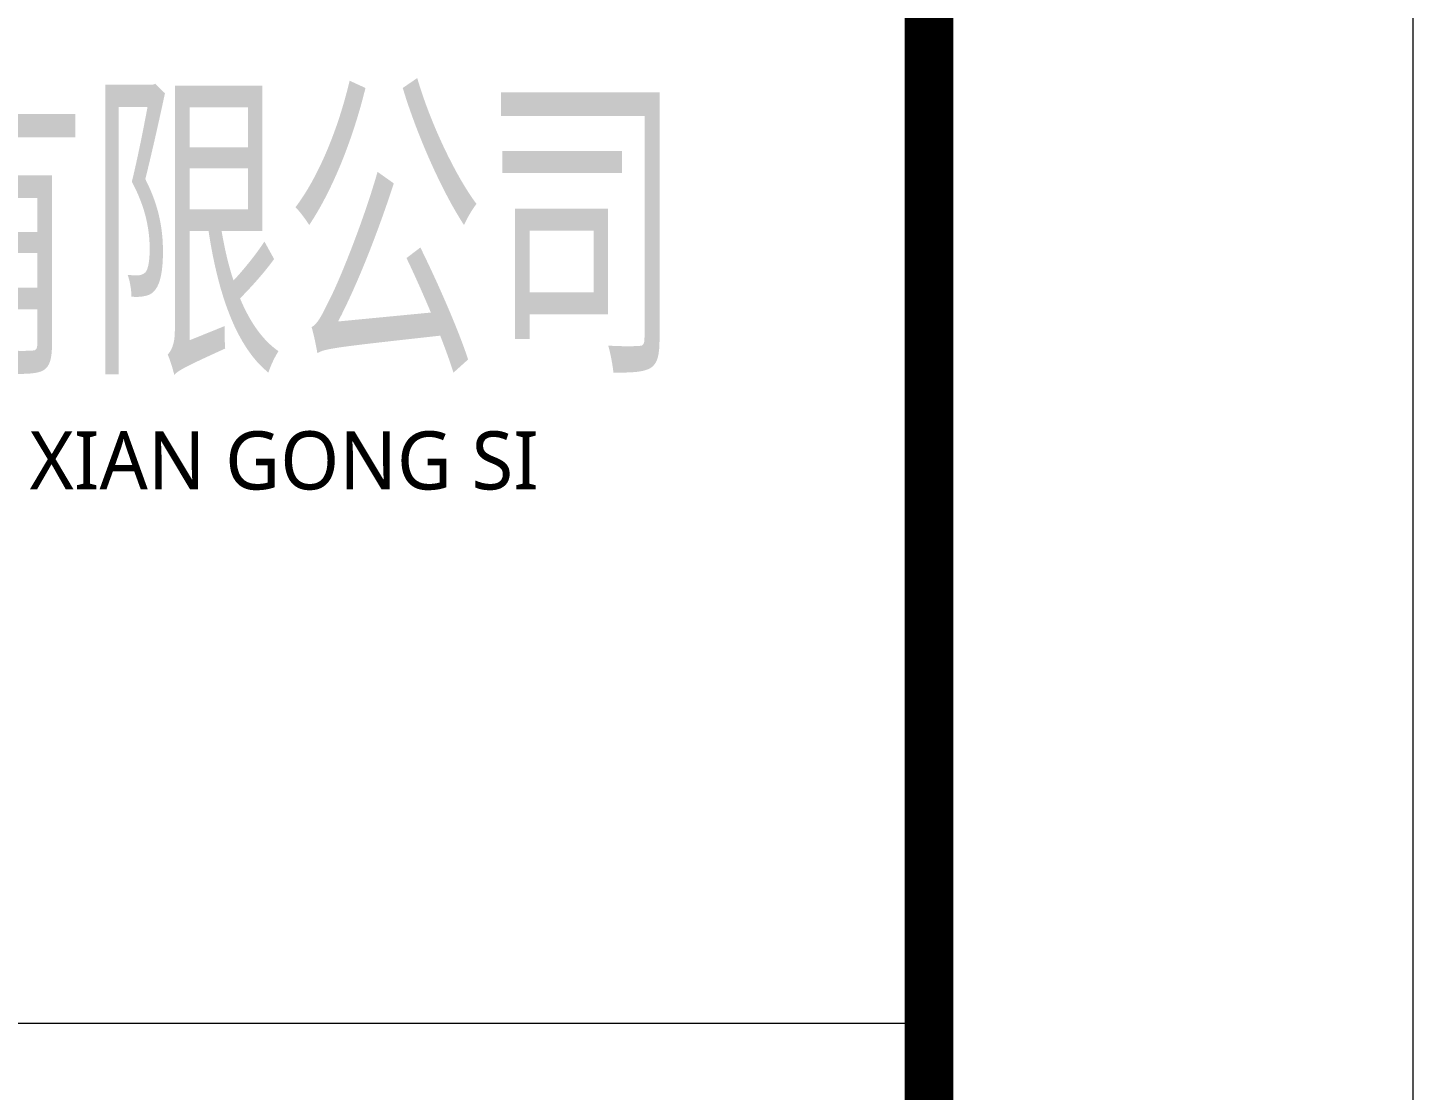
# Model space of a CAD drawing. Header units: inches. Extents: x -3272461 to -2504170, y 403793 to 1071042.
# Drawn here: x -2944994 to -2940702, y 614549 to 617840 of the extents above; entities that cross this region are included whole.
import ezdxf

# ---------------------------------------------------------------- set-up
doc = ezdxf.new("R2010")
doc.units = ezdxf.units.IN
doc.header["$LTSCALE"] = 1000
doc.header["$MEASUREMENT"] = 0
doc.layers.get('0').update_dxf_attribs({"lineweight": 18})
doc.layers.add('0-TK', color=4, linetype='Continuous', lineweight=18)
doc.layers.add('PUB_TITLE', color=153, linetype='Continuous', lineweight=18)
doc.styles.add('-黑体', font='', dxfattribs={"width": 0.7})
doc.styles.get('-黑体').set_extended_font_data('微软雅黑')

msp = doc.modelspace()

# ---------------------------------------------------------------- linework, layer by layer
at = {"layer": '0-TK'}
msp.add_line((-2948516.4, 614757), (-2942202.2, 614757), dxfattribs=at)
at = {"layer": 'PUB_TITLE'}
msp.add_lwpolyline([(-2940702.2, 565130.6), (-2940702.2, 628130.6), (-3029802.2, 628130.6), (-3029802.2, 565130.6)], close=True, dxfattribs=at)
msp.add_lwpolyline([(-2942202.2, 566630.6, 150, 150, 0), (-2942202.2, 626630.6, 150, 150, 0), (-3026052.2, 626630.6, 150, 150, 0), (-3026052.2, 566630.6, 150, 150, 0)], format="xyseb", close=True, dxfattribs=at)

# ---------------------------------------------------------------- texts
at = {"style": '-黑体', "width": 0.6}
msp.add_text('工程设计有限公司', height=750, dxfattribs=at).set_placement((-2947878.4, 616846.4))
at = {"insert": (-2947921.3, 616362), "char_height": 180, "width": 7219.855, "attachment_point": 7, "style": '-黑体'}
msp.add_mtext('{\\W1; GONG CHENG SHE JI YOU XIAN GONG SI }', dxfattribs=at)

doc.saveas('drawing.dxf')
